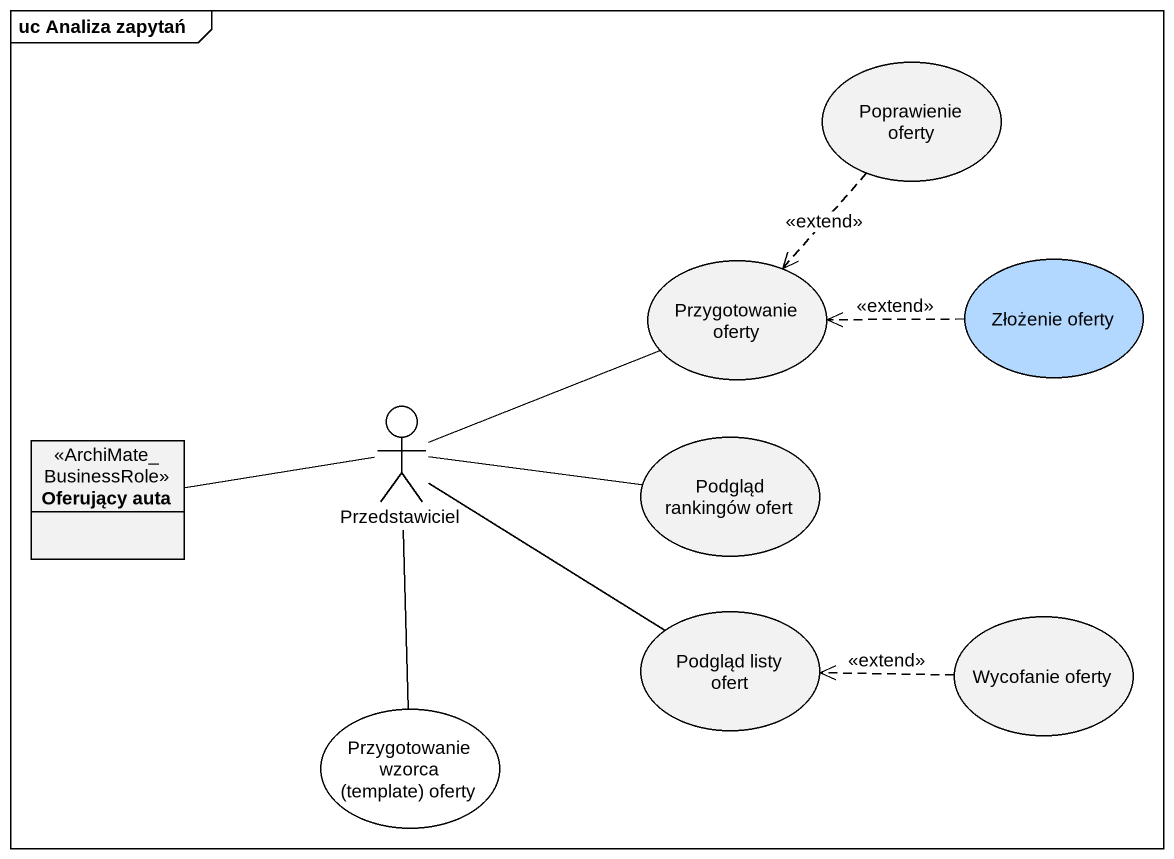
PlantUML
@startuml
mainframe uc Analiza zapytań
allowmixing
hide circle
hide empty members
usecase "Poprawienie oferty" as Poprawienie_oferty
usecase "Przygotowanie oferty" as Przygotowanie_oferty
usecase "Złożenie oferty" as Złożenie_oferty #B2D8FF
class "Oferujący auta" as Oferujący_auta <<ArchiMate_BusinessRole>>
actor Przedstawiciel
usecase "Podgląd rankingów ofert" as Podgląd_rankingów_ofert
usecase "Podgląd listy ofert" as Podgląd_listy_ofert
usecase "Wycofanie oferty" as Wycofanie_oferty
usecase "Przygotowanie wzorca (template) oferty" as Przygotowanie_wzorca #FFFFFF
Poprawienie_oferty ..> Przygotowanie_oferty : <<extend>>
Złożenie_oferty .left.> Przygotowanie_oferty : <<extend>>
Oferujący_auta -right- Przedstawiciel
Przedstawiciel -right- Przygotowanie_oferty
Przedstawiciel -right- Podgląd_rankingów_ofert
Przedstawiciel -right- Podgląd_listy_ofert
Przedstawiciel -- Przygotowanie_wzorca
Wycofanie_oferty .left.> Podgląd_listy_ofert : <<extend>>
@enduml
